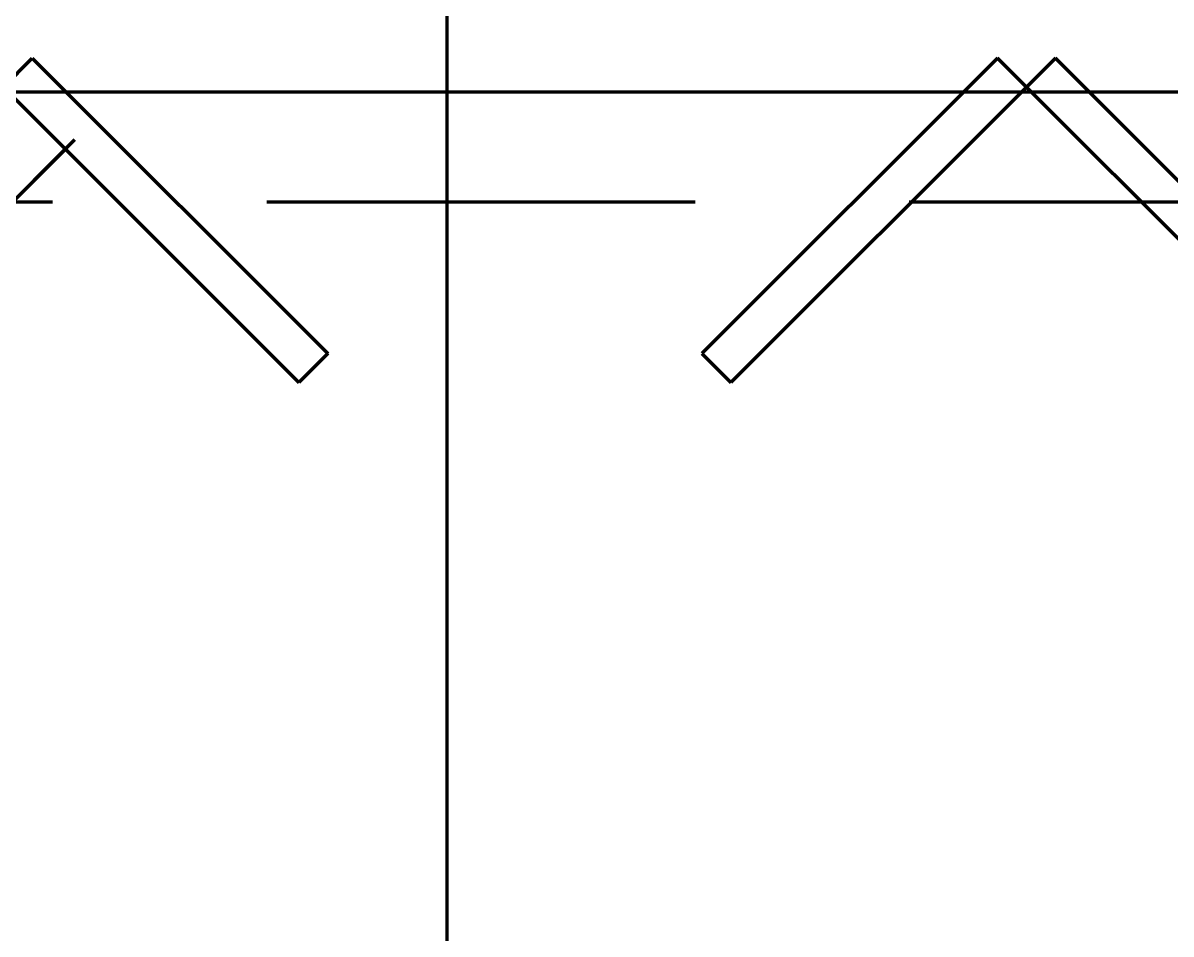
# Model space of a CAD drawing. Header units: inches. Extents: x -355 to 955, y -237 to 947.
# Drawn here: x 217.8 to 256.4, y 76.83 to 107.47 of the extents above; entities that cross this region are included whole.
import ezdxf

# ---------------------------------------------------------------- set-up
doc = ezdxf.new("R2010")
doc.units = ezdxf.units.IN
doc.header["$LTSCALE"] = 96
doc.header["$MEASUREMENT"] = 0
doc.linetypes.add('Dash', pattern=[0.225, 0.15, -0.075])
for name, color, linetype, lineweight, true_color in [('Dimensions-3', 7, 'Continuous', 158, 0x000080), ('Doors-1', 7, 'Continuous', 158, 0x4b4b4b), ('Roof Planes-2', 7, 'Dash', 211, 0x6fa455), ('Roof Planes-3', 7, 'Dash', 211, 0x6fa455)]:
    doc.layers.add(name, color=color, linetype=linetype, lineweight=lineweight, true_color=true_color)

msp = doc.modelspace()

# ---------------------------------------------------------------- linework, layer by layer
at = {"layer": 'Dimensions-3', "color": 176, "linetype": 'Continuous', "lineweight": 158, "true_color": 0x000080, "transparency": 33554687}
for p, q in [((232.062, -3.474), (232.062, 115.5)), ((131.474, 105.155), (276.053, 105.155))]:
    msp.add_line(p, q, dxfattribs=at)
at = {"layer": 'Doors-1', "transparency": 33554687}
for p, q in [((217.144, 105.314), (218.116, 106.286)), ((218.116, 106.286), (228.053, 96.349)), ((250.565, 106.286), (240.628, 96.349)), ((251.537, 105.314), (250.565, 106.286)), ((252.509, 106.286), (251.537, 105.314)), ((262.446, 96.349), (252.509, 106.286)), ((217.144, 105.314), (227.081, 95.377)), ((251.537, 105.314), (241.6, 95.377)), ((261.474, 95.377), (251.537, 105.314)), ((228.053, 96.349), (227.081, 95.377)), ((240.628, 96.349), (241.6, 95.377))]:
    msp.add_line(p, q, dxfattribs=at)
at = {"layer": 'Roof Planes-2', "transparency": 33554687}
for points in [[(133, 413), (234.701, 311.299), (169, 311.299), (169, 118.5), (234.5, 118.5), (133, 17)], [(133, 17), (234.5, 118.5), (279.053, 118.5), (279.053, 34.052), (279.053, 34.052), (279.053, 17)]]:
    msp.add_lwpolyline(points, close=True, dxfattribs=at)
at = {"layer": 'Roof Planes-3', "transparency": 33554687}
msp.add_lwpolyline([(151.947, 101.448), (265.399, 214.899), (375.452, 214.899), (262, 101.448)], close=True, dxfattribs=at)

doc.saveas('drawing.dxf')
